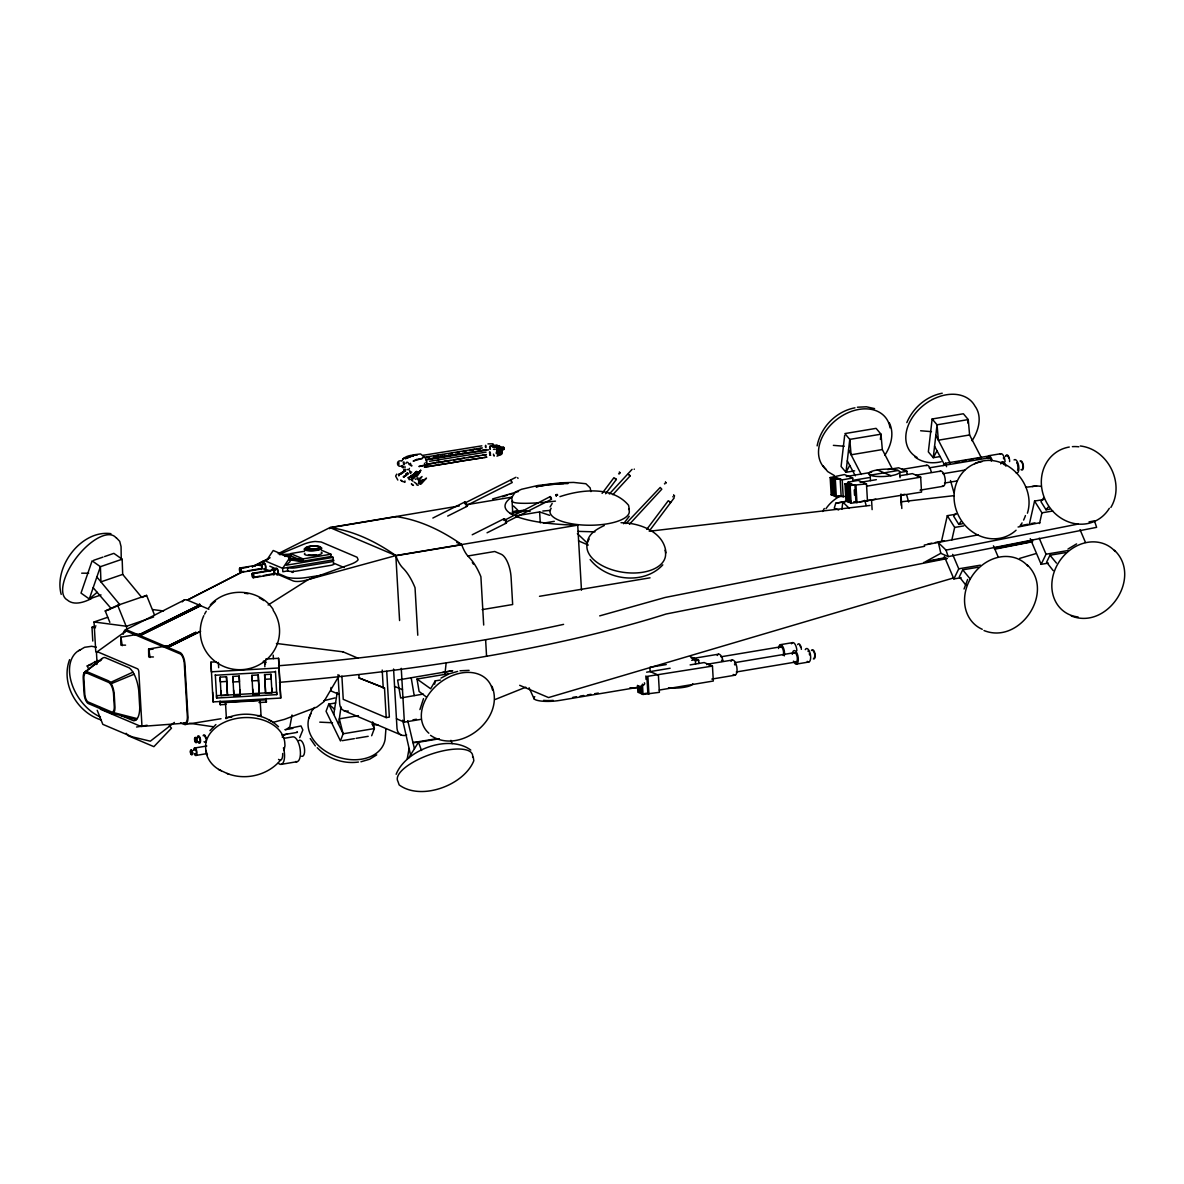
<?xml version="1.0" encoding="UTF-8"?>
<svg xmlns="http://www.w3.org/2000/svg" width="1184" height="1184" viewBox="0 0 1184 1184"><rect width="100%" height="100%" fill="white"/><g stroke="black" fill="none" stroke-linecap="round" stroke-linejoin="round"><path stroke-width="1.5" d="M274.214 572.849L273.741 570.732M405.017 467.784L404.943 466.466M517.674 477.714L518.015 478.38M557.013 494.32L557.649 495.223L557.087 494.572M498.834 450.645L498.716 448.529L500.595 448.129L500.965 449.802L500.107 450.009M121.227 557.649L121.064 546.623L119.732 541.354L116.58 538.024M489.569 447.286L490.368 449.224L489.717 446.916M493.506 449.313L494.468 449.372M495.889 449.417L496.732 449.21L496.703 451.089M444.962 673.903L446.116 663.247M279.424 554.6L290.864 554.245L290.687 555.858L299.315 559.529M290.864 554.245L291.353 556.14L284.53 556.347M289.384 560.062L303.163 561.157L303.341 559.558L288.704 558.152M844.666 435.416L841.084 466.481L845.968 472.298L854.641 470.847M880.393 439.412L881 434.188L876.101 428.356L844.888 433.581L849.772 439.397L851.104 454.789L882.317 449.565L892.455 469.204M981.418 457.882L969.592 434.972L968.26 419.58L963.376 413.764L932.148 418.988L928.345 451.888L933.244 457.705L940.17 456.536M967.861 423.073L968.26 419.58L937.047 424.804L932.148 418.988M261.664 567.935L261.427 565.774L260.317 565.301M841.839 509.327L842.845 502.09L846.442 501.394M338.55 724.342L341.022 706.863M1027.416 513.19C1036.77 483.546 1004.136 449.639 974.58 463.669M333.77 714.455L337.188 692.522M434.676 684.219L435.224 680.904L440.433 680.03M404.884 469.545L405.431 470.329L405.668 469.412M407.192 759.092L409.102 748.48M292.019 715.003L289.828 726.872L287.09 728.856M941.65 540.629L947.304 515.676L956.317 514.167M951.847 539.904L954.674 527.428L947.304 515.676M1029.325 524.26L1034.564 501.069L1043.592 499.559M1039.522 523.52L1041.935 512.82L1034.564 501.069M419.92 709.586L423.502 698.619M817.138 445.865C820.675 427.128 836.156 411.336 854.966 407.814M493.388 454.138L494.29 456.003L493.506 455.322M846.53 501.158L835.741 503.244L834.246 508.202L838.642 509.964M69.604 659.621C60.473 683.819 77.108 712.457 101.173 719.946M309.187 717.948L311.732 710.948L314.722 707.425M371.672 735.738L374.366 728.56L372.664 721.914M964.042 589.01L967.639 579.45M402.042 460.65C404.573 455.544 412.298 454.834 417.301 455.026M409.649 470.625L409.871 471.809M587.501 541.266C589.321 533.007 597.358 528.878 604.328 525.504M299.7 737.662L302.852 729.951L301.002 725.94L288.955 728.441M396.152 774.277C405.92 749.753 448.84 733.799 470.803 750.079M1110.844 507.477C1125.274 483.546 1107.943 449.136 1080.296 445.983M961.097 577.718L953.875 578.917L958.759 568.808L952.632 554.378M978.324 567.21L962.71 569.815L959.321 576.815L965.922 585.222M1048.373 563.11L1041.15 564.324L1046.034 554.216L1039.212 538.172M1065.585 552.602L1049.971 555.222L1046.597 562.222L1053.198 570.629M822.702 511.488L824.271 508.469M906.826 422.614C913.071 407.858 926.317 396.196 942.227 393.221M849.742 465.401L845.968 472.298L849.772 439.397L881 434.188L882.317 449.565M937.018 450.808L933.244 457.705L937.047 424.804L938.364 440.196L969.592 434.972M884.744 455.366C891.019 445.894 894.586 433.448 889.273 422.732M972.02 440.759C978.68 430.754 982.676 416.383 974.876 405.964A39.649 28.682 -37.8 0 0 921.3 407.178A39.649 28.682 -37.8 0 0 917.038 457.424M136.382 719.635L113.013 713.404A8.85 3.656 80.5 0 1 111.577 713.434L88.43 703.607A8.85 3.656 80.5 0 1 86.92 702.319L85.988 700.824A8.85 3.656 80.5 0 1 84.079 693.365L83.22 678.476A8.85 3.656 80.5 0 1 84.005 672.882L102.016 658.6A19.447 8.022 80.5 0 1 105.006 657.564L129.145 667.835A22.688 9.354 80.5 0 1 132.948 672.157L134.118 674.214A22.688 9.354 80.5 0 1 138.735 690.42L139.742 707.514A19.447 8.022 80.5 0 1 137.211 718.644L136.382 719.635A19.447 8.022 80.5 0 1 133.378 720.671L120.709 715.417M435.224 680.904L430.665 688.762L417.005 679.039L448.233 673.814M339.364 675.25L323.75 701.846L316.764 707.114L284.456 719.369L272.734 722.432M550.116 506.944L552.173 503.466M629.222 516.313L623.568 523.742M408.717 757.893L418.47 742.264L439.294 738.772M512.095 496.999L515.351 492.011L521.567 489.273L537.921 485.484L560.802 482.806L573.53 482.421L585.888 483.738L590.135 487.852L590.934 491.612M290.272 559.899L303.163 561.157L331.032 556.495L333.118 557.383L333.266 559.869L282.65 568.335L266 561.26L273.223 550.501L289.873 557.575L282.65 568.335L282.843 571.739L287.668 570.925A6.364 1.48 -3.3 0 0 296.163 571.147L330.514 565.404A6.364 1.48 -3.3 0 0 333.459 563.273M274.052 573.544L263.47 575.572M955.636 513.516L953.697 516.268L958.803 524.394L962.266 523.816M1043.874 497.546L1040.958 501.661L1046.064 509.801L1049.542 509.224M602.108 493.402L613.934 477.67L615.591 478.839M605.616 493.772L616.361 479.461L615.295 478.588M646.76 529.352L668.25 500.743L669.833 501.69M649.187 531.157L674.288 497.739M958.803 524.394L960.875 521.67M1046.064 509.801L1048.151 507.078M398.298 462.826C398.46 467.221 398.978 463.536 398.816 462.426M403.211 462.322L403.7 463.862M419.003 482.687L419.846 481.607L418.5 482.347M100.433 660.85A19.447 8.022 80.5 0 1 101.173 659.577L102.016 658.6M84.73 671.846A8.85 3.656 80.5 0 1 86.58 671.52L108.321 680.756A12.092 4.988 80.5 0 1 110.378 682.502L111.666 684.544A12.092 4.988 80.5 0 1 114.256 694.727L114.937 706.478A8.85 3.656 80.5 0 1 113.827 712.664L113.013 713.404M609.331 494.009L632.049 469.367M612.824 494.675L630.243 475.776L628.26 474.236M625.951 523.609L660.213 487.453L661.797 489.184L629.429 524.275M209.953 730.646L215.902 724.534M280.504 760.187C267.91 775.372 245.236 780.774 227.047 773.433M662.803 564.857C643.992 585.34 606.667 580.708 590.15 559.529M416.946 478.528L417.908 477.626M943.026 465.623L945.557 463.255L987.056 456.314M97.118 592.281L89.303 598.956L81.015 593.095L92.115 560.831L100.403 566.692L100.936 581.877L122.692 574.403L141.636 597.269M210.338 604.876C226.899 586.509 259.326 588.537 273.06 609.272M418.825 480.896L422.052 476.545L417.686 479.757M420.35 484.182L423.576 479.846L419.891 482.613M174.388 722.418L150.353 741.184L132.327 736.877L102.816 724.342L97.206 710.296M84.005 672.882L101.173 659.577M420.424 482.258L422.762 479.875L418.603 481.666M97.014 651.91L125.622 631.294M268.102 605.009L308.225 579.627L350.775 564.265A12.876 3.966 -14 0 0 358.145 559.736L357.109 557.264L321.204 542.006L315.166 541.473A12.876 3.966 -14 0 0 303.666 544.24L279.661 554.216M376.719 754.889L369.63 759.24L360.928 761.786M486.017 447.685L485.632 445.317L485.351 446.93M88.726 669.152L87.202 665.985L97.961 660.391M1067.983 549.05L1076.582 543.9M465.09 502.904L515.972 477.285M465.356 502.86L466.452 505.568L512.228 482.539L510.866 479.86L510.837 480.956M505.82 522.307L551.478 499.322L551.182 497.532L550.22 496.599L504.428 520.324M550.22 496.599L550.338 498.035M78.766 650.697L84.567 647.308L91.612 646.286L96.304 647.145M199.193 605.113L138.809 634.935C140.63 634.372 139.668 633.973 138.794 634.95L199.193 605.113L199.489 603.855L200.599 605.705L140.215 635.527L200.599 605.705M166.944 645.902L166.618 646.775L195.996 632.256L166.633 646.745L166.929 645.961L168.024 647.352L200.673 631.235L167.965 647.352L166.944 645.902L148.592 649.024L148.725 656.942L153.417 656.957M1089.028 521.907L1094.46 520.842L1096.621 527.339L948.177 556.613L940.806 553.298L925.858 561.497L945.764 557.56M422.126 481.326L426.492 478.114L421.341 483.782L418.115 483.708M248.67 567.003L239.79 568.749L240.515 571.946L244.126 571.398M240.707 571.976L240.115 568.438M252.592 573.752L253.198 577.289L252.592 573.752L271.417 570.599M440.981 678.092L449.15 673.829L457.631 671.417M139.135 634.091L120.753 637.214L120.886 645.132L125.578 645.147M242.72 571.65L187.353 600.081A20.261 8.362 80.5 0 0 182.218 601.872M252.488 566.648L268.457 558.863M242.528 571.828L187.353 600.081L208.872 609.227M252.266 566.84L270.1 557.738M125.312 629.947L184.053 600.14M278.181 553.668L329.951 527.576L459.259 505.953M432.856 518.044L464.809 501.986M447.685 516.076L466.851 506.426M472.224 534.768L504.162 518.71M487.053 532.8L506.204 523.165M396.729 474.118L395.634 476.101L397.809 480.038M630.243 475.776L629.311 475.287M91.449 598.571C84.36 602.212 73.941 605.927 67.162 599.874A39.649 17.36 -52.4 0 1 77.345 556.45A39.649 17.36 -52.4 0 1 116.047 537.832M110.378 682.502L132.948 672.157M109.846 622.34L105.243 610.959L117.675 605.305L146.594 595.389L154.482 614.896M112.702 607.999L119.88 604.728L96.866 576.963M141.932 597.506L146.594 595.389M421.43 481.666L419.328 482.465M111.192 683.701L134.118 674.214M495.164 699.492L525.8 687.194M497.117 451.045L501.468 449.254M500.477 449.92L504.221 449.269L499.13 451.252L498.923 450.26M499.041 453.946L502.194 452.702L498.449 453.339M496.969 456.151L501.69 454.256L497.946 454.893M559.943 496.644C581.433 489.406 612.454 485.973 628.586 505.316L629.222 508.868M410.226 456.772L405.372 458.711L414.592 454.7L420.572 453.931L425.234 457.897L426.936 461.449M492.603 498.938L518.503 491.493M405.165 481.118L403.996 481.474M616.361 479.461L615.399 478.987M225.7 718.54C242.927 710.696 264.728 713.523 278.521 726.754M93.669 560.298L102.993 557.102M104.547 556.569L113.871 553.357L122.159 559.218L122.692 574.403M122.159 559.218L100.403 566.692L89.303 598.956L101.025 594.93M105.243 610.959L110.349 609.212M95.786 652.058L94.039 621.97L107.611 617.308M92.781 641.047L91.982 627.283L95.963 625.922M94.039 621.97L126.51 626.262L153.654 616.953M87.202 665.985L91.864 664.387M411.632 456.225L413.675 455.766M401.761 460.931C395.071 459.333 396.921 469.308 402.59 465.416M502.356 496.762L507.403 495.223M954.126 577.762L548.547 697.568L519.687 685.314M1019.661 558.404L1035.6 553.698M323.794 700.736L334.968 697.924M309.764 579.109L395.841 555.577L577.718 525.148L581.477 590.194M285.448 729.61L292.818 728.382M599.696 615.872L665.171 597.461L924.645 546.283M509.86 494.424L512.376 493.758M498.079 453.428L498.938 453.22M497.591 454.996L498.434 454.789L498.064 453.117L501.498 452.318M941.191 461.745C932.267 463.906 922.321 462.722 914.936 456.965M540.688 485.825L536.071 486.846L547.852 484.626L563.599 483.62M500.048 449.639L503.526 448.884M489.939 446.072L493.654 445.288M491.064 446.398L493.536 445.865M492.366 446.649L497.058 445.45M493.994 446.694L492.796 446.96L497.783 445.88M494.512 446.62L496.984 446.087M494.142 446.842L496.599 446.309M494.276 447.611L497.99 446.812M496.288 447.952L499.988 447.152M497.324 448.011L501.024 447.212M503.407 447.33L500.107 448.233M503.318 447.952L499.145 448.825L504.118 447.759M498.242 449.372L501.942 448.573M504.325 448.692L500.625 449.491L500.329 448.573M497.665 451.548L501.38 450.749M497.591 452.17L501.291 451.385M498.405 452.836L502.297 452.11M496.185 453.516L498.064 453.117M498.331 453.472L500.802 452.939M501.794 453.679L498.094 454.464L497.813 453.561M494.335 446.768L497.398 446.116M496.718 446.871L499.781 446.22M497.147 448.618L501.735 447.641M497.502 452.155L502.09 451.178M496.999 453.724L501.602 452.747M563.584 624.368C469.708 644.91 374.322 657.978 278.566 665.763M928.138 543.915L931.764 543.19M935.375 542.479L944.432 540.703M1020.46 525.711L1027.712 524.275M1031.323 523.565L1034.949 522.854M978.25 534.857L924.245 545.069M1018.077 527.013L1039.804 522.721M940.806 553.298L938.424 542.716L946.016 550.101L1078.18 524.053M994.649 547.926L1032.67 540.437M947.378 558.522L666.133 614.008A615.858 142.716 -3.3 0 1 279.454 682.324M994.545 549.213L1032.655 541.695M512.406 511.828L523.387 510.289M923.964 562.296L945.705 558.123M996.454 548.399L1030.894 541.798M440.655 454.922L442.683 454.552M444.666 461.434L446.694 461.064M450.379 460.561L437.858 462.678M442.49 672.512L452.658 670.706L397.617 680.06L400.651 697.998L423.221 694.076M448.499 455.825L444.385 456.55M448.573 454.049L452.022 453.442M460.976 453.694L427.868 459.229M454.271 462.352L425.219 467.029M438.598 455.278L434.41 455.988M442.416 455.115L444.503 454.76M450.453 455.5L453.931 454.908M453.827 459.969L464.365 458.193M457.749 461.76L427.986 466.585M455.5 452.85L459.007 452.258M454.049 462.263L461.257 461.168M438.435 462.5L440.537 462.145M466.511 504.739L511.828 497.147A103.926 24.08 -3.3 0 0 513.96 515.395M395.826 516.727L329.951 527.738A28.446 11.736 80.5 0 1 329.596 528.7M512.657 511.843L518.074 510.926M510.067 513.545L526.214 510.837M304.48 551.256L290.554 553.594L303.045 558.892L330.913 554.23L331.032 556.495M516.298 515.81L539.623 511.917L549.598 515.321M240.041 567.994L260.569 564.561M252.088 566.44L255.507 565.863M247.545 570.836L259.533 568.823M240.781 572.42L261.324 568.986M333.118 557.383L286.188 565.227L290.11 561.556L289.873 557.575M543.545 523.136L554.304 521.33M252.518 573.308L273.06 569.874M830.176 477.552L831.198 477.996L832.189 495.208L831.168 494.764L830.176 477.552L844.429 474.562L852.702 478.07L852.835 480.334L869.056 477.626M831.198 477.996L837.058 477.626L832.234 478.44L833.225 495.652L834.261 496.096L833.27 478.869L832.234 478.44M833.27 478.869L839.13 478.514L834.306 479.313L835.297 496.525L846.708 496.451M846.368 476.516L871.602 472.298M887.808 469.589L898.626 467.784L906.9 471.291L907.092 474.621M834.306 479.313L840.152 478.943L842.224 479.831L852.702 478.07M254.9 576.993L260.036 576.134M253.272 577.718L273.8 574.284M926.85 465.253L901.912 469.426A7.696 3.182 80.5 0 1 903.644 470.166M898.212 470.492L870.136 475.184L870.447 480.63M988.581 455.751L1000.954 453.694M399.585 620.549L395.841 555.74L461.716 544.729A28.446 11.736 80.5 0 0 468.82 557.057A54.819 22.614 80.5 0 1 480.896 576.697L483.694 625.034M955.399 462.234L958.877 461.642M962.34 461.064L965.804 460.487M969.282 459.91L972.745 459.333M976.223 458.741L979.686 458.164M899.692 472.505L906.9 471.291M929.159 467.872L988.951 457.882M844.976 483.856L846.012 484.286L847.004 501.498L845.968 501.069L844.976 483.856L849.801 483.042L847.729 482.169L858.208 480.408L866.481 483.93L867.472 501.143M846.012 484.286L851.873 483.916L847.048 484.73L848.04 501.942L849.076 502.386L848.084 485.174L847.048 484.73M860.146 482.376L876.367 479.668M899.796 475.746L912.405 473.63L920.678 477.152L921.537 492.1L851.148 503.259L850.112 502.815L849.12 485.603L853.93 484.804L848.084 485.174M849.12 485.603L866.481 483.93M940.629 471.114L915.691 475.272A7.696 3.182 80.5 0 1 917.422 476.012M866.614 486.195L920.678 477.152M942.938 473.733L964.679 470.092M831.168 494.764L834.38 494.231M467.798 555.992L494.734 551.492L501.172 554.23A20.202 8.332 80.5 0 1 511.103 577.585L512.657 604.521L482.14 609.627M835.297 496.525L840.122 495.726M944.506 483.057L957.19 480.926M848.04 501.942L851.252 501.409M920.042 490.161L943.189 486.284M859.451 501.927L875.82 499.189M901.29 494.942L904.931 494.32M149.954 649.542L153.298 648.98M539.504 596.307L650.046 577.822M954.674 527.428L963.687 525.918M1041.935 512.82L1052.768 511.014M958.759 568.808L980.411 565.182M1046.034 554.216L1067.687 550.59M358.9 674.91L359.063 677.958L384.504 688.037L386.221 717.608L389.358 717.075L386.724 671.328M136.56 727.02L147.127 725.244M359.063 677.958L384.504 688.037M335.694 702.97L328.752 704.125L326.059 711.303L340.444 740.947L343.138 733.784L339.334 718.836L358.412 715.639M693.691 658.348L718.629 654.175M780.36 644.673L792.732 642.616M666.237 664.564L649.868 667.302L650.12 671.594L658.393 675.117L659.384 692.329L643.045 694.446L642.024 694.016L641.521 685.403M691.708 660.302L695.348 659.695L695.6 664.002M695.23 660.79L698.678 660.213L698.871 663.543M720.923 656.794L780.73 646.804M646.627 672.186L670.129 668.25M690.139 664.905L704.184 662.552L712.457 666.074L713.316 681.022L659.251 690.065M194.62 748.022L206.8 745.994M281.881 734.953L297.406 732.363L297.169 731.638M707.47 664.194L732.408 660.036M647.87 693.646L646.878 676.434L712.457 666.074M734.702 662.655L794.508 652.65M283.982 738.342L292.803 736.862A12.595 5.195 80.5 0 1 300.248 750.005A12.595 5.195 80.5 0 1 295.615 761.519M195.878 755.451L206.327 753.705M412.964 719.842L416.442 719.265M396.448 718.762L404.366 722.122L420.601 719.413M572.834 697.346L576.475 696.74M580.101 696.118L583.742 695.511M587.382 694.904L591.023 694.298M594.664 693.691L598.305 693.084M629.844 687.889L638.62 687.638M736.285 671.979L796.077 661.974M796.432 664.091L808.805 662.019M342.176 740.666L354.327 738.638M356.058 738.342L368.194 736.315M711.821 679.083L734.968 675.206M642.024 694.016L646.834 693.202M281.141 764.361L297.006 761.697M435.534 738.86L412.979 742.634L418.47 742.264L421.548 750.493M457.438 454.316L486.55 449.772M457.557 461.671L482.924 457.734M462.559 451.681L466.141 451.104M464.513 453.102L468.094 452.525M461.094 461.094L486.639 457.187M835.741 503.244L842.845 502.09L849.298 508.41M185.222 724.519L221.008 718.732M438.198 455.825L433.877 456.506M438.006 457.586L440.152 457.246M467.946 457.616L471.558 457.039M427.942 457.024L430.118 456.684M469.737 450.527L473.378 449.95M472.712 456.787L478.854 455.899M321.323 575.232L306.256 577.57A15.496 3.596 -3.3 0 1 286.202 576.934L278.122 573.5M429.57 461.272L486.062 452.155M436.422 460.768L438.628 460.428M435.697 463.018L426.447 464.409M471.099 449.905L474.784 449.343M477.034 449.387L480.719 448.825M423.132 455.292L481.844 445.85M482.436 447.922L422.644 457.542M482.687 450.246L485.159 449.876M488.785 449.802L425.752 459.895M431.435 458.593L433.655 458.267M482.539 455.337L486.254 454.789M427.75 463.995L486.446 454.552M541.044 485.914L546.668 485.07M478.484 448.795L480.97 448.425M484.182 457.498L486.683 457.142M426.255 457.646L429.481 457.172M548.148 484.907L558.345 483.886M650.327 531.128L870.003 505.464M901.128 501.824L954.215 495.622M1025.61 487.29L1036.607 486.002M542.82 511.029L550.456 510.378M141.103 726.458L184.985 723.158M265.778 659.029L278.58 658.304L278.98 667.968L211.359 671.816L210.944 662.152L216.435 661.841M262.67 662.389L266.296 662.182M215.31 675.25L275.443 671.831M220.12 677.13L226.484 676.774L227.269 690.524L227.476 695.215L221.112 695.585L220.12 677.13L220.328 681.821L226.677 681.466L226.484 676.774M232.834 676.404L239.183 676.049L240.219 695.363L233.87 695.718L232.834 676.404L233.07 681.969L239.42 681.614L239.183 676.049M251.896 675.324L258.245 674.969L259.044 688.718L259.281 694.283L252.932 694.638L251.896 675.324L252.133 680.889L258.482 680.519L258.245 674.969M264.609 674.599L270.958 674.244L271.95 692.699L265.601 693.054L264.609 674.599L265.601 693.054M264.802 679.305L271.151 678.935L270.958 674.244M216.628 698.042L276.76 694.623L276.656 692.255L216.524 695.674L216.628 698.042L215.31 674.628M210.944 662.152L213.09 701.905L280.726 698.057L278.58 658.304M226.396 718.496L225.478 702.541L260.169 700.573L260.302 702.171M259.015 702.541L266.385 702.112L266.193 699.818L220.091 702.438L220.283 704.732L225.818 704.421M226.248 717.474L231.724 717.164M257.283 715.713L260.939 715.506M358.456 762.052C343.449 764.139 327.672 758.737 317.238 747.711M857.379 407.222L866.436 406.793L874.576 408.613M460.043 670.78L469.101 670.366M283.006 554.793L291.53 554.526M594.975 531.853L578.029 531.364M487.971 443.896L493.092 443.822M492.307 445.436L497.428 445.362M491.937 445.658L497.043 445.584M494.305 445.776L499.426 445.702M496.274 447.197L503.762 447.226M496.629 450.734L501.735 450.66M496.126 452.288L501.232 452.214M559.307 483.634L567.98 483.59M81.696 573.189L88.696 573.204M319.769 722.151L332.497 722.758M372.501 724.623L377.962 724.889M525.607 511.177L530.077 511.414M620.993 522.721C639.345 522.706 664.372 531.882 665.956 552.869M289.562 558.463L303.341 559.558M920.634 430.769L931.453 431.642M833.373 445.362L844.177 446.25M212.883 726.695L189.396 723.246M276.434 643.46L343.064 651.851M152.692 609.553L163.51 610.988M91.982 627.283L95.49 627.757M120.916 637.125L122.248 645.709M148.755 648.95L150.087 657.52M504.562 519.569L505.953 521.552M110.941 533.673C81.504 529.5 53.532 566.559 61.198 594.368M113.827 712.664L137.211 718.644M1071.268 615.932C1107.07 630.45 1142.826 577.215 1114.44 550.264M983.993 630.539C1019.794 645.058 1055.551 591.808 1027.179 564.857M183.846 722.98L184.512 723.158A8.806 3.626 80.5 0 0 187.383 717.208L184.245 662.833A8.806 3.626 80.5 0 0 180.53 654.056L126.555 631.131A8.806 3.626 80.5 0 0 124.483 632.626M620.15 472.816L619.247 472.135L620.224 472.83M403.655 469.308L405.668 470.033M409.694 471.454L411.721 472.164M404.854 471.128L405.505 471.365M410.019 472.949L410.789 473.496M405.86 475.628L406.63 475.317M415.924 479.402L415.14 478.958M398.549 475.805L399.319 475.494M408.88 479.446L409.649 479.727M412.239 480.867L413.009 481.133M414.252 482.169L416.428 483.679M404.025 482.021L404.958 482.347M900.047 477.685L899.736 472.253A15.629 3.626 -3.3 0 1 875.42 476.323A15.629 3.626 -3.3 0 1 877.359 469.944L890.975 475.731M853.901 501.572L854.922 502.016M578.532 540.896L588.3 545.054M456.758 542.464L461.701 544.551A586.42 241.995 80.5 0 0 395.811 516.564M690.405 656.706L698.678 660.213M691.204 657.934L695.348 659.695M321.545 550.249L330.913 554.23M333.192 562.918L344.189 567.595M269.804 566.189L276.094 568.868M265.098 568.986L270.026 571.088M276.597 573.87L293.025 580.856A13.409 4.129 -14 0 0 308.225 579.627M342.561 651.629L357.76 658.097M394.568 686.365L402.501 689.739M339.142 694.416L331.209 691.042L331.002 687.445M386.221 717.608L343.242 699.344L341.895 676.138M343.863 710.622L401.169 734.983M180.545 722.891L184.66 724.534A10.197 4.203 80.5 0 0 187.99 717.637L184.837 662.907A10.197 4.203 80.5 0 0 180.53 652.754L126.392 629.755A10.197 4.203 80.5 0 0 123.225 634.284M416.428 484.641L418.144 485.396M269.138 720.079L271.891 721.352M205.794 750.493C206.8 759.462 213.224 767.128 221.334 770.754M218.581 769.482L228.986 774.336M669.789 501.957L670.677 502.549L669.567 501.824M834.306 475.524L827.675 471.572L822.969 465.741M430.532 735.338C459.644 755.259 505.198 719.162 492.011 686.32M673.045 496.91L672.808 496.718M426.255 696.917L419.106 691.456L417.005 679.039M664.801 484.004L664.461 483.679M618.61 473.733L619.202 474.029M577.378 533.584L587.427 543.234M404.04 477.122L403.862 477.004A19.373 16.502 -70.5 0 0 404.676 476.323M413.512 485.41L411.351 483.901L412.772 485.144M402.812 481.622L400.651 480.127L402.086 481.37M334.569 709.305L328.752 704.125L343.138 733.784L374.366 728.56L372.072 723.838M97.206 663.884L94.616 661.545L96.082 664.579M634.313 469.101L634.21 469.308M513.486 505.982L517.734 510.097M410.3 464.986L410.448 463.27L410.197 464.794M169.282 725.644L171.488 728.175L153.89 746.66L128.346 735.797L126.14 733.281M93.166 587.723L111.266 608.65M1049.971 555.222L1056.454 563.11M962.71 569.815L970.273 579.02M263.455 661.042L265.571 663.869M310.223 738.564L315.344 745.92M934.561 446.235L944.196 464.217M847.3 460.842L855.336 475.835M935.834 435.283L950.204 463.092M848.558 449.876L861.242 474.429M529.085 687.771L534.117 698.856M1080.015 529.633L1085.476 542.464M1030.243 538.661L1041.15 564.324M993.435 545.824L998.216 557.057M944.329 556.465L953.875 578.917M489.584 453.235C491.582 455.84 489.495 449.062 489.495 452.939M117.675 605.305L125.578 624.812M403.418 467.591L403.108 466.363M450.926 740.326L452.155 743.626M946.016 550.101L948.177 556.613M945.557 463.255L946.549 466.703M950.5 480.556L953.949 492.662M906.692 495.134L908.661 502.046M864.705 500.344L866.185 505.524M490.709 455.278L489.954 454.212L489.673 455.204M411.973 465.8L411.322 465.075L411.188 465.934M402.545 467.665L402.279 466.17M401.909 465.697L402.323 467.369M407.77 720.716L414.43 748.747M402.678 720.153L410.567 754.933M499.618 448.751L499.826 449.683M498.716 448.529L499.086 450.201M411.174 677.648L414.208 695.585M473.26 757.094L473.822 760.72C464.054 785.244 421.134 801.198 399.156 784.918L397.942 781.41A39.649 13.853 -19.2 0 1 432.796 753.616A39.649 13.853 -19.2 0 1 472.608 757.212M225.478 702.541L225.611 704.14M287.668 733.74L282.547 735.634A4.055 1.672 80.5 0 1 282.34 737.395M264.609 660.879L264.876 666.814M218.359 662.448L218.67 667.687M900.98 493.994L901.823 508.498M900.684 494.779L901.305 505.39M871.587 500.551L872.12 509.623M856.002 485.677L856.994 502.889M854.966 485.233L855.958 502.46M854.226 489.969L854.537 495.134M850.156 486.047L851.148 503.259M842.224 479.831L843.215 497.043M840.152 478.943L841.143 496.155M835.342 479.757L836.333 496.969M647.914 676.863L648.906 694.076M645.842 675.99L646.05 679.424M642.453 684.115L643.045 694.446M640.588 686.69L640.988 693.572L639.952 693.128L639.552 686.246M638.516 685.802L638.916 692.699L637.88 692.255L637.48 685.373M539.623 511.917L540.259 522.854M511.828 497.147L512.761 513.412M485.618 639.715L486.565 656.247M417.774 635.216L415.036 587.708A54.819 22.614 80.5 0 0 402.945 568.083A28.446 11.736 80.5 0 1 395.841 555.74M403.981 461.923L404.144 464.72M401.258 668.324L404.366 722.122M393.576 669.019L397.01 728.5A8.48 7.474 -67 0 0 406.674 735.027M382.21 670.07L383.246 688.244M338.002 674.614L339.704 704.154A8.48 7.474 -67 0 0 348.259 711.022M303.045 558.892L303.163 561.157M287.668 570.925L287.475 567.536A6.364 1.48 -3.3 0 0 295.97 567.758L330.321 562.015A6.364 1.48 -3.3 0 0 333.266 559.869M278.98 667.968L280.726 698.057M275.443 671.21L276.76 694.623M258.482 680.519L259.281 694.283M226.677 681.466L227.476 695.215M126.51 626.262L126.718 629.814M97.073 663.706L96.526 653.686A2.842 1.169 80.5 0 1 97.443 651.762L137.625 668.842A2.842 1.169 80.5 0 1 138.824 671.668L141.873 724.534A2.842 1.169 80.5 0 1 140.94 726.458L100.773 709.394A2.842 1.169 80.5 0 1 99.693 707.292M266.178 698.442L266.385 702.112M220.076 701.061L220.283 704.732M260.169 700.573L261.102 716.512M284.974 745.994L284.811 743.167A39.649 27.839 -3.1 0 0 238.398 718.155A39.649 27.839 -3.1 0 0 207.422 754.785M273.238 655.181L273.386 658.659M271.758 687.993L271.95 692.699M252.695 689.073L252.932 694.638M239.982 689.798L240.219 695.363M233.633 690.168L233.87 695.718M220.92 690.879L221.112 695.585M212.676 692.24L213.09 701.905M385.895 729.166L385.111 739.408A39.649 28.475 18.4 0 1 336.996 756.754A39.649 28.475 18.4 0 1 310.859 713.567M409.412 468.405A3.863 1.82 79.4 0 1 407.37 469.397M405.89 463.492A3.863 1.82 79.4 0 1 409.19 464.661M424.434 463.24A2.279 1.066 79.4 0 1 425.041 464.779L425.1 465.356A2.279 1.066 79.4 0 1 424.39 467.206M425.796 465.771A2.279 1.066 79.4 0 0 427.054 466.688A2.279 1.066 79.4 0 0 427.631 464.898L418.899 466.526L427.557 464.306A2.279 1.066 79.4 0 0 426.95 462.781M425.826 462.382A2.279 1.066 79.4 0 1 426.373 462.278M407.858 473.496A19.092 16.265 -70.5 0 1 406.023 474.37L405.698 474.236A16.206 13.794 -70.5 0 0 407.651 473.289A19.373 16.502 -70.5 0 1 405.476 475.598M408.08 473.644A19.373 16.502 -70.5 0 1 406.245 474.562L406.378 474.74A21.593 18.396 -70.5 0 0 408.258 473.763M404.736 470.536A19.092 16.265 -70.5 0 1 398.727 474.547L398.386 474.414A16.206 13.794 -70.5 0 0 403.981 470.862M404.958 470.596A19.373 16.502 -70.5 0 1 398.934 474.74L399.082 474.917A21.593 18.396 -70.5 0 0 405.224 470.64M407.4 473.141A19.092 16.265 -70.5 0 1 405.224 475.524M404.44 476.234A19.092 16.265 -70.5 0 1 403.611 476.886L403.182 476.782A16.206 13.794 -70.5 0 0 404.084 476.131M407.311 472.845A16.206 13.794 -70.5 0 1 405.786 474.606M407.888 473.156A21.593 18.396 -70.5 0 1 405.683 475.672M412.535 475.346A19.092 16.265 -70.5 0 1 410.907 476.708M412.787 475.42A19.373 16.502 -70.5 0 1 411.159 476.826M412.979 475.494A21.593 18.396 -70.5 0 1 412.18 476.234M412.269 475.213A16.206 13.794 -70.5 0 1 410.478 476.604M419.195 471.854A16.206 13.794 -70.5 0 1 418.588 472.86M417.908 473.822A16.206 13.794 -70.5 0 1 417.182 474.74M420.557 470.374A19.373 16.502 -70.5 0 1 416.072 476.59M420.882 470.314A21.593 18.396 -70.5 0 1 416.28 476.649M420.32 470.403A19.092 16.265 -70.5 0 1 418.648 473.245M417.996 474.118A19.092 16.265 -70.5 0 1 417.316 474.962M416.59 475.761A19.092 16.265 -70.5 0 1 415.836 476.516M413.912 474.799A19.092 16.265 -70.5 0 1 411.188 476.205L410.863 476.057A16.206 13.794 -70.5 0 0 413.778 474.577M414.134 474.932A19.373 16.502 -70.5 0 1 413.246 475.48M412.328 475.953A19.373 16.502 -70.5 0 1 411.41 476.382L411.544 476.56A21.593 18.396 -70.5 0 0 412.491 476.101M416.842 472.534A16.206 13.794 -70.5 0 1 416.294 473.585M415.673 474.592A16.206 13.794 -70.5 0 1 410.863 479.505L411.307 479.609A19.092 16.265 -70.5 0 0 416.901 473.112M417.641 472.105A19.373 16.502 -70.5 0 1 411.544 479.727L411.736 479.846A21.593 18.396 -70.5 0 0 417.967 472.046M415.821 471.617A16.206 13.794 -70.5 0 1 407.903 477.7L408.288 477.936A19.092 16.265 -70.5 0 0 416.413 471.454M416.635 471.484A19.373 16.502 -70.5 0 1 408.495 478.114L408.643 478.292A21.593 18.396 -70.5 0 0 416.99 471.513M577.718 525.148A103.926 24.08 -3.3 0 1 515.44 516.061M1032.196 486.565A111.622 46.058 80.5 0 1 1041.15 486.461M258.793 565.138A13.424 4.129 -14 0 1 263.884 560.787M271.758 570.2A15.496 3.596 -3.3 0 1 273.193 568.35M504.118 520.472A2.457 0.814 63.3 0 1 504.621 518.858A2.457 0.814 63.3 0 1 506.456 522.114A2.457 0.814 63.3 0 1 505.316 522.603M464.75 503.748A2.457 0.814 63.3 0 1 465.149 502.075A2.457 0.814 63.3 0 1 467.014 505.035A2.457 0.814 63.3 0 1 466.289 506.204M1003.248 463.802A4.721 1.954 80.5 0 1 1004.313 464.853M939.859 471.513A7.696 3.182 80.5 0 1 945.039 478.144A7.696 3.182 80.5 0 1 942.331 486.165M926.08 465.652A7.696 3.182 80.5 0 1 931.26 472.283M1021.111 461.745A3.789 1.554 80.5 0 1 1022.858 465.134A3.789 1.554 80.5 0 1 1022.325 468.938M1016.671 462.781A4.721 1.954 80.5 0 1 1017.145 463.699M1017.53 464.794A4.721 1.954 80.5 0 1 1017.929 468.361M1017.796 469.382A4.721 1.954 80.5 0 1 1017.515 470.181M1020.06 461.005A4.721 1.954 80.5 0 1 1023.331 465.682A4.721 1.954 80.5 0 1 1021.052 469.619M1006.918 455.825A3.789 1.554 80.5 0 1 1007.762 456.195M1008.191 456.728A3.789 1.554 80.5 0 1 1008.872 458.326M877.359 469.944A15.629 3.626 -3.3 0 1 899.736 472.253M986.953 458.09A6.882 2.842 80.5 0 1 992.133 460.295M1005.63 456.506A4.721 1.954 80.5 0 1 1005.897 455.692M1006.282 455.144A4.721 1.954 80.5 0 1 1008.59 456.447A4.721 1.954 80.5 0 1 1009.597 461.597M1000.732 463.95A6.882 2.842 80.5 0 1 1005.912 466.156M988.092 458.667A4.721 1.954 80.5 0 1 991.378 461.005M1003.366 457.838A4.721 1.954 80.5 0 1 1003.751 458.933M1000.273 454.049A6.882 2.842 80.5 0 1 1005.098 461.745M1014.052 459.91A6.882 2.842 80.5 0 1 1018.669 465.83A6.882 2.842 80.5 0 1 1016.257 473.008M721.559 660.228A4.721 1.954 80.5 0 1 721.826 661.427M780.256 647.041A4.721 1.954 80.5 0 1 782.979 649.365A4.721 1.954 80.5 0 1 783.157 655.329M734.48 664.076A4.721 1.954 80.5 0 1 734.953 664.994M794.035 652.902A4.721 1.954 80.5 0 1 797.291 657.579A4.721 1.954 80.5 0 1 795.012 661.516M692.921 658.748A7.696 3.182 80.5 0 1 696.281 660.169M731.016 661.323A7.696 3.182 80.5 0 1 736.818 667.066A7.696 3.182 80.5 0 1 733.236 674.466M812.89 650.667A3.789 1.554 80.5 0 1 813.748 651.511M814.118 652.236A3.789 1.554 80.5 0 1 814.104 657.86M706.7 664.609A7.696 3.182 80.5 0 1 710.06 666.03M811.454 650.475A4.721 1.954 80.5 0 1 814.903 653.39A4.721 1.954 80.5 0 1 813.364 658.926M799.97 645.65A3.789 1.554 80.5 0 1 800.65 647.248M807.932 651.037A4.721 1.954 80.5 0 1 808.45 651.703M809.308 653.701A4.721 1.954 80.5 0 1 809.575 654.9M717.238 655.477A7.696 3.182 80.5 0 1 723.039 661.205M778.524 648.506A6.882 2.842 80.5 0 1 782.298 645.783A6.882 2.842 80.5 0 1 784.296 655.906M792.303 654.352A6.882 2.842 80.5 0 1 796.21 651.807A6.882 2.842 80.5 0 1 797.972 662.182A6.882 2.842 80.5 0 1 793.443 661.131M791.489 643.77A6.882 2.842 80.5 0 1 794.671 643.711A6.882 2.842 80.5 0 1 796.876 650.667M797.676 644.614A4.721 1.954 80.5 0 1 799.866 644.57A4.721 1.954 80.5 0 1 801.376 649.35M805.268 649.631A6.882 2.842 80.5 0 1 810.448 654.752A6.882 2.842 80.5 0 1 807.251 661.368M692.818 683.819A15.629 3.626 -3.3 0 1 668.501 687.889M204.284 735.9A2.723 1.125 80.5 0 1 205.187 736.848M205.424 737.44A2.723 1.125 80.5 0 1 205.602 738.106M203.145 735.723A3.789 1.554 80.5 0 1 205.306 735.93A3.789 1.554 80.5 0 1 206.09 740.977A3.789 1.554 80.5 0 1 204.077 741.643M197.24 738.254A3.789 1.554 80.5 0 1 199.238 736.285A3.789 1.554 80.5 0 1 200.436 741.924A3.789 1.554 80.5 0 1 198.024 741.939M197.743 737.987A2.723 1.125 80.5 0 1 199.238 737.321A2.723 1.125 80.5 0 1 200.037 741.066A2.723 1.125 80.5 0 1 198.542 741.732M285.018 729.714A4.055 1.672 80.5 0 1 285.906 729.773M194.235 753.838A3.759 1.554 80.5 0 0 196.07 755.392A3.759 1.554 80.5 0 0 196.884 752.432L196.781 751.47A3.759 1.554 80.5 0 0 195.034 748.081A3.759 1.554 80.5 0 0 193.614 750.123M194.812 753.646A2.546 1.051 80.5 0 0 196.352 752.21L196.278 751.559A2.546 1.051 80.5 0 0 195.256 749.354A2.546 1.051 80.5 0 0 194.22 750.094M283.435 747.844A12.595 5.195 80.5 0 1 283.82 761.238A12.595 5.195 80.5 0 1 278.299 763.147M282.68 753.483A8.377 3.448 80.5 0 1 278.536 759.388M298.856 740.607A8.199 3.389 80.5 0 1 304.362 747.666A8.199 3.389 80.5 0 1 301.491 756.221M319.665 547.023A8.865 2.057 -3.3 0 1 319.325 549.82A8.865 2.057 -3.3 0 1 307.381 550.634A8.865 2.057 -3.3 0 1 305.65 547.985M307.174 547.496A8.865 2.057 -3.3 0 1 309.113 547.097M319.606 547.615A7.4 1.717 -3.3 0 1 313.405 550.427A7.4 1.717 -3.3 0 1 305.99 548.547M308.136 547.704A7.4 1.717 -3.3 0 1 309.749 547.363M321.204 552.158A8.865 2.057 -3.3 0 1 313.76 555.518A8.865 2.057 -3.3 0 1 304.88 553.268M316.054 554.689A6.438 1.495 -3.3 0 1 308.373 554.734M262.878 563.954A3.493 1.45 80.5 0 1 264.89 563.599A3.493 1.45 80.5 0 1 265.719 568.468A3.493 1.45 80.5 0 1 263.706 568.838M263.159 564.398A2.797 1.154 80.5 0 1 265.275 565.301A2.797 1.154 80.5 0 1 264.446 568.927M275.265 570.007A3.493 1.45 80.5 0 1 277.248 568.72A3.493 1.45 80.5 0 1 278.151 574.003A3.493 1.45 80.5 0 1 275.842 573.47M275.561 570.318A2.797 1.154 80.5 0 1 277.056 569.149A2.797 1.154 80.5 0 1 277.959 573.145A2.797 1.154 80.5 0 1 276.316 573.618M293.499 571.221A3.493 1.45 80.5 0 1 291.871 572.079M272.29 570.274A2.797 1.154 80.5 0 1 274.007 570.155A2.797 1.154 80.5 0 1 274.466 574.225A2.797 1.154 80.5 0 1 272.675 573.633M272.838 569.992A2.235 0.918 80.5 0 1 274.407 572.494A2.235 0.918 80.5 0 1 273.06 573.752M259.725 565.567A2.797 1.154 80.5 0 1 261.22 564.398A2.797 1.154 80.5 0 1 262.108 568.394A2.797 1.154 80.5 0 1 260.465 568.868M260.036 565.33A2.235 0.918 80.5 0 1 261.723 566.041A2.235 0.918 80.5 0 1 261.072 568.942M428.845 733.207A39.649 28.83 -38.2 0 1 442.446 680.874A39.649 28.83 -38.2 0 1 492.5 689.961M664.994 550.234A39.649 22.2 8.3 0 1 622.947 572.272A39.649 22.2 8.3 0 1 589.218 539.031M628.586 509.046A39.649 13.616 0 0 1 588.655 525.237A39.649 13.616 0 0 1 551.182 508.321M555.459 501.128A39.649 4.618 -6.5 0 1 540.156 502.652M538.528 502.771A39.649 4.618 -6.5 0 1 512.539 500.921M982.261 629.296A39.649 33.389 -54.5 0 1 973.144 574.506A39.649 33.389 -54.5 0 1 1027.919 566.085M1016.064 530.225A39.649 35.772 61.8 0 1 958.552 515.662A39.649 35.772 61.8 0 1 981.995 461.627M1025.433 515.558A39.649 35.772 61.8 0 1 1023.598 520.072M1022.058 522.884A39.649 35.772 61.8 0 1 1020.282 525.533M1078.106 616.968A39.649 33.389 -54.5 0 1 1057.623 564.265A39.649 33.389 -54.5 0 1 1115.195 551.492M1109.334 508.291A39.649 35.772 61.8 0 1 1048.402 505.568A39.649 35.772 61.8 0 1 1069.27 447.034M1072.393 446.649A39.649 35.772 61.8 0 1 1078.787 446.797M825.958 508.676A39.649 35.846 -82.8 0 1 840.758 495.874M825.988 469.412A39.649 28.682 -37.8 0 1 840.625 416.738A39.649 28.682 -37.8 0 1 890.042 427.853M284.693 746.823A39.649 27.839 -3.1 0 1 283.908 750.434M273.134 610.278A39.649 38.347 -4 0 1 242.912 669.596A39.649 38.347 -4 0 1 203.811 615.665M204.566 614.17A39.649 38.347 -4 0 1 206.253 611.255M208.221 608.472A39.649 38.347 -4 0 1 215.458 601.28M244.688 593.273A39.649 38.347 -4 0 1 248.092 593.791M259.37 597.861A39.649 38.347 -4 0 1 263.721 600.584M100.448 717.016A39.649 25.722 55.9 0 1 71.38 682.339A39.649 25.722 55.9 0 1 80.497 649.631M534.783 696.666A17.952 4.159 -3.3 0 0 539.8 700.884A17.952 4.159 -3.3 0 0 559.544 700.44L634.55 687.889A17.952 4.159 -3.3 0 0 644.348 682.813M553.209 700.395A14.548 3.374 -3.3 0 1 543.574 700.351M472.312 562.548A20.202 8.332 80.5 0 1 473.408 564.132M555.651 494.927L556.273 495.918L555.651 494.927M404.602 458.075L402.96 458.874L404.602 458.075M665.393 482.184L666.266 483.028L665.452 482.199M416.502 459.525L413.157 461.079L422.525 458.371L416.502 459.525M413.512 455.796L410.611 456.506L413.394 455.825M86.698 672.986L86.254 672.867A7.341 3.034 80.5 0 0 83.857 677.84L84.819 694.594A7.341 3.034 80.5 0 0 87.927 701.89L111.903 712.087A7.341 3.034 80.5 0 0 114.3 707.114L113.486 693.099A10.582 4.366 80.5 0 0 109.002 682.561L86.698 672.986M673.622 495.178L674.51 495.918L673.622 495.178M395.841 555.577L329.951 527.576A586.42 241.995 80.5 0 1 395.841 555.577M192.578 752.846L192.504 752.18A2.546 1.051 80.5 0 0 190.654 750.182A2.546 1.051 80.5 0 0 191.142 754.415A2.546 1.051 80.5 0 0 192.578 752.846M192.356 752.743L192.296 752.225A2.028 0.844 80.5 0 0 190.816 750.612A2.028 0.844 80.5 0 0 191.201 754.001A2.028 0.844 80.5 0 0 192.356 752.743M194.605 738.505A2.723 1.125 80.5 0 0 196.026 742.738A2.723 1.125 80.5 0 0 196.618 738.905A2.723 1.125 80.5 0 0 194.605 738.505M194.827 738.801A2.205 0.903 80.5 0 0 195.967 742.22A2.205 0.903 80.5 0 0 196.455 739.127A2.205 0.903 80.5 0 0 194.827 738.801M308.758 549.243A7.4 1.717 -3.3 0 0 320.272 547.319A7.4 1.717 -3.3 0 0 309.69 546.238A7.4 1.717 -3.3 0 0 308.758 549.243M309.29 549.036A6.438 1.495 -3.3 0 0 319.325 547.363A6.438 1.495 -3.3 0 0 310.104 546.401A6.438 1.495 -3.3 0 0 309.29 549.036M239.494 568.764A2.235 0.918 80.5 0 0 240.53 572.39A2.235 0.918 80.5 0 0 241.196 569.474A2.235 0.918 80.5 0 0 239.494 568.764M251.985 574.062A2.235 0.918 80.5 0 0 253.021 577.688A2.235 0.918 80.5 0 0 253.672 574.788A2.235 0.918 80.5 0 0 251.985 574.062"/></g></svg>
